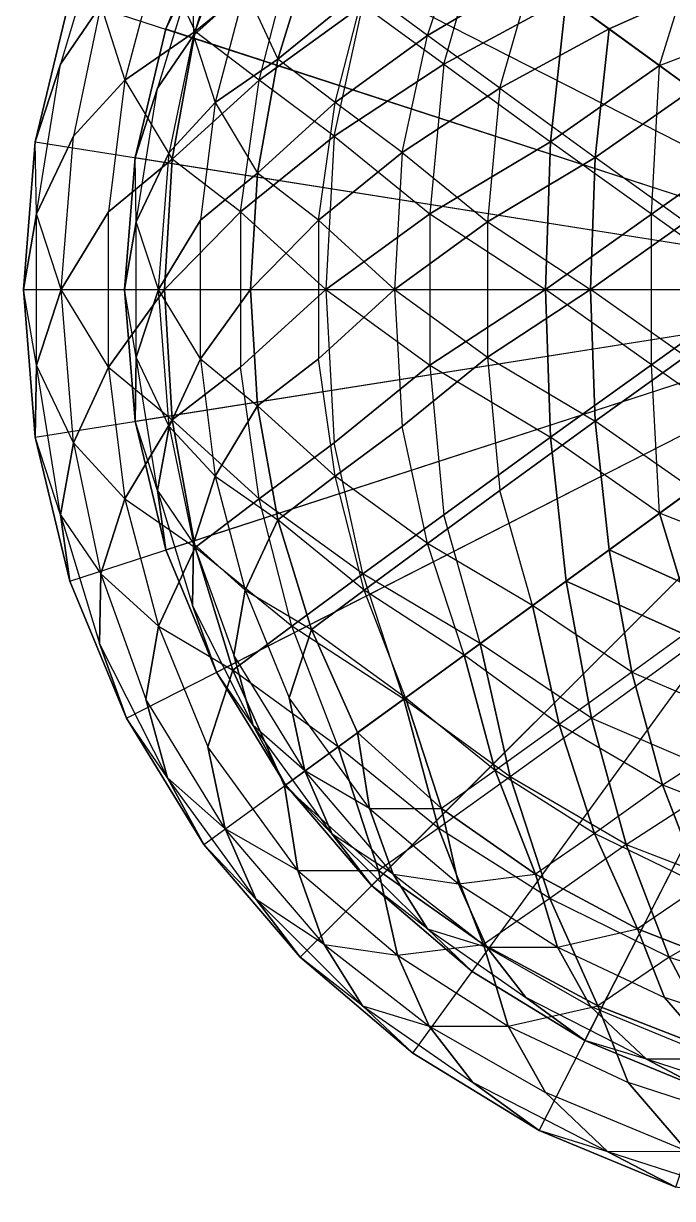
# Model space of a CAD drawing. Extents: x -140 to 778, y -205 to 202.
# Drawn here: x 254.1 to 299.6, y 72 to 154.4 of the extents above; entities that cross this region are included whole.
import ezdxf

# ---------------------------------------------------------------- set-up
doc = ezdxf.new("R2010")
doc.units = 0
doc.layers.add('L1', color=7, linetype='CONTINUOUS')

msp = doc.modelspace()

# ---------------------------------------------------------------- linework, layer by layer
at = {"layer": 'L1'}
for points, invisible_edges in [([(299.80307, 198.67511, -37.291508), (290.210419, 194.701691, -37.291508), (320.250183, 135.745239, -37.291508)], 136), ([(290.210419, 194.701691, -37.291508), (281.357422, 189.276581, -37.291508), (320.250183, 135.745239, -37.291508)], 136), ([(301.993835, 191.932617, -33.227825), (293.428955, 188.384918, -33.227829), (320.250214, 135.745239, -37.330921)], 136), ([(281.357422, 189.276581, -37.291508), (273.462097, 182.533371, -37.291508), (320.250183, 135.745239, -37.291508)], 136), ([(293.428955, 188.384918, -33.227829), (285.524506, 183.541077, -33.227829), (320.250214, 135.745239, -37.330921)], 136), ([(285.524506, 183.541077, -33.227829), (278.475128, 177.520325, -33.227829), (320.250214, 135.745239, -37.330921)], 136), ([(273.462097, 182.533371, -37.291508), (266.718872, 174.638046, -37.291508), (320.250183, 135.745239, -37.291508)], 136), ([(278.475128, 177.520325, -33.227829), (272.454376, 170.470963, -33.227829), (320.250214, 135.745239, -37.330921)], 136), ([(266.718872, 174.638046, -37.291508), (261.293762, 165.78508, -37.291508), (320.250183, 135.745239, -37.291508)], 136), ([(272.454376, 170.470963, -33.227829), (267.610535, 162.566513, -33.227829), (320.250214, 135.745239, -37.330921)], 136), ([(261.293762, 165.78508, -37.291508), (257.320343, 156.192398, -37.291512), (320.250183, 135.745239, -37.291508)], 136), ([(263.532806, 159.339554, -45.901672), (268.745911, 162.434616, -48.436958), (266.106384, 153.826859, -49.008152)], 8), ([(265.924103, 157.902115, -35.946598), (264.062836, 154.001633, -33.227829), (267.610535, 162.566513, -33.227829)], 8), ([(267.610535, 162.566513, -33.227829), (264.062836, 154.001633, -33.227829), (320.250214, 135.745239, -37.330921)], 136), ([(272.8909, 159.339539, -51.203392), (266.106384, 153.826859, -49.008152), (268.745911, 162.434616, -48.436958)], 8), ([(295.122467, 154.001617, -52.935871), (289.753906, 157.9021, -51.067154), (296.709015, 162.566498, -51.691498)], 8), ([(296.709015, 162.566498, -51.691498), (303.396576, 157.707703, -53.694965), (295.122467, 154.001617, -52.935871)], 8), ([(265.924103, 157.902115, -35.946598), (268.824219, 161.378922, -38.613377), (266.001587, 153.543289, -39.18335)], 8), ([(268.824219, 161.378922, -38.613377), (269.60968, 156.8116, -41.83799), (266.001587, 153.543289, -39.18335)], 8), ([(282.406189, 153.543274, -49.592461), (277.965118, 156.811584, -47.139709), (284.968506, 161.378906, -48.8573)], 8), ([(289.753906, 157.9021, -51.067154), (282.406189, 153.543274, -49.592461), (284.968506, 161.378906, -48.8573)], 8), ([(257.320343, 156.192398, -37.291512), (259.404968, 160.560928, -40.010277), (256.664642, 151.538101, -40.533188)], 8), ([(259.404968, 160.560928, -40.010277), (259.49173, 155.679062, -43.247028), (256.664642, 151.538101, -40.533188)], 8), ([(283.533051, 151.538116, -55.755184), (277.864899, 155.679047, -53.656139), (286.09433, 160.560944, -55.130833)], 8), ([(292.107117, 156.192383, -56.999554), (283.533051, 151.538116, -55.755184), (286.09433, 160.560944, -55.130833)], 8), ([(298.658051, 151.432861, -58.491413), (292.107117, 156.192383, -56.999554), (301.374146, 160.343201, -57.758648)], 8), ([(298.658051, 151.432861, -58.491413), (301.374146, 160.343201, -57.758648), (308.388123, 155.18631, -59.044163)], 8), ([(259.49173, 155.679062, -43.247028), (263.532806, 159.339554, -45.901672), (261.192352, 150.409317, -46.391041)], 8), ([(263.532806, 159.339554, -45.901672), (266.106384, 153.826859, -49.008152), (261.192352, 150.409317, -46.391041)], 8), ([(270.594116, 150.409332, -51.717506), (266.106384, 153.826859, -49.008152), (272.8909, 159.339539, -51.203392)], 8), ([(269.60968, 156.8116, -41.83799), (274.264252, 159.575043, -44.37328), (271.907501, 151.889526, -44.944473)], 8), ([(277.864899, 155.679047, -53.656139), (270.594116, 150.409332, -51.717506), (272.8909, 159.339539, -51.203392)], 8), ([(277.965118, 156.811584, -47.139709), (271.907501, 151.889526, -44.944473), (274.264252, 159.575043, -44.37328)], 8), ([(264.062836, 154.001633, -33.227829), (265.924103, 157.902115, -35.946598), (263.477386, 149.846024, -36.469505)], 8), ([(265.924103, 157.902115, -35.946598), (266.001587, 153.543289, -39.18335), (263.477386, 149.846024, -36.469505)], 8), ([(287.467041, 149.846008, -51.691505), (282.406189, 153.543274, -49.592461), (289.753906, 157.9021, -51.067154)], 8), ([(295.122467, 154.001617, -52.935871), (287.467041, 149.846008, -51.691505), (289.753906, 157.9021, -51.067154)], 8), ([(300.971497, 149.752045, -54.427734), (295.122467, 154.001617, -52.935871), (303.396576, 157.707703, -53.694965)], 8), ([(266.001587, 153.543289, -39.18335), (269.60968, 156.8116, -41.83799), (267.519989, 148.838181, -42.327362)], 8), ([(269.60968, 156.8116, -41.83799), (271.907501, 151.889526, -44.944473), (267.519989, 148.838181, -42.327362)], 8), ([(275.914429, 148.838165, -47.653824), (271.907501, 151.889526, -44.944473), (277.965118, 156.811584, -47.139709)], 8), ([(282.406189, 153.543274, -49.592461), (275.914429, 148.838165, -47.653824), (277.965118, 156.811584, -47.139709)], 8), ([(256.664642, 151.538101, -40.533188), (254.896469, 146.096268, -37.291512), (257.320343, 156.192398, -37.291512)], 8), ([(257.320343, 156.192398, -37.291512), (254.896469, 146.096268, -37.291512), (320.250183, 135.745239, -37.291508)], 136), ([(256.664642, 151.538101, -40.533188), (259.49173, 155.679062, -43.247028), (257.574615, 146.494949, -43.695042)], 8), ([(259.49173, 155.679062, -43.247028), (261.192352, 150.409317, -46.391041), (257.574615, 146.494949, -43.695042)], 8), ([(275.863098, 146.494965, -54.056175), (270.594116, 150.409332, -51.717506), (277.864899, 155.679047, -53.656139)], 8), ([(283.533051, 151.538116, -55.755184), (275.863098, 146.494965, -54.056175), (277.864899, 155.679047, -53.656139)], 8), ([(283.533051, 151.538116, -55.755184), (292.107117, 156.192383, -56.999554), (291.023132, 146.096252, -57.758648)], 8), ([(298.658051, 151.432861, -58.491413), (291.023132, 146.096252, -57.758648), (292.107117, 156.192383, -56.999554)], 8), ([(305.621887, 146.373352, -59.577888), (298.658051, 151.432861, -58.491413), (308.388123, 155.18631, -59.044163)], 8), ([(263.477386, 149.846024, -36.469505), (261.898682, 144.987228, -33.227833), (264.062836, 154.001633, -33.227829)], 8), ([(264.062836, 154.001633, -33.227829), (261.898682, 144.987228, -33.227833), (320.250214, 135.745239, -37.330921)], 136), ([(287.467041, 149.846008, -51.691505), (295.122467, 154.001617, -52.935871), (294.154602, 144.987213, -53.694969)], 8), ([(300.971497, 149.752045, -54.427734), (294.154602, 144.987213, -53.694969), (295.122467, 154.001617, -52.935871)], 8), ([(261.192352, 150.409317, -46.391041), (266.106384, 153.826859, -49.008152), (264.502197, 144.873337, -49.355297)], 8), ([(263.477386, 149.846024, -36.469505), (266.001587, 153.543289, -39.18335), (264.289886, 145.343216, -39.631363)], 8), ([(266.001587, 153.543289, -39.18335), (267.519989, 148.838181, -42.327362), (264.289886, 145.343216, -39.631363)], 8), ([(270.594116, 150.409332, -51.717506), (264.502197, 144.873337, -49.355297), (266.106384, 153.826859, -49.008152)], 8), ([(280.618896, 145.343201, -49.992496), (275.914429, 148.838165, -47.653824), (282.406189, 153.543274, -49.592461)], 8), ([(287.467041, 149.846008, -51.691505), (280.618896, 145.343201, -49.992496), (282.406189, 153.543274, -49.592461)], 8), ([(254.983444, 141.05513, -40.618896), (254.896469, 146.096268, -37.291512), (256.664642, 151.538101, -40.533188)], 8), ([(257.574615, 146.494949, -43.695042), (254.983444, 141.05513, -40.618896), (256.664642, 151.538101, -40.533188)], 8), ([(267.519989, 148.838181, -42.327362), (271.907501, 151.889526, -44.944473), (270.475189, 143.89534, -45.291615)], 8), ([(275.914429, 148.838165, -47.653824), (270.475189, 143.89534, -45.291615), (271.907501, 151.889526, -44.944473)], 8), ([(275.863098, 146.494965, -54.056175), (283.533051, 151.538116, -55.755184), (282.562256, 141.055115, -56.243366)], 8), ([(283.533051, 151.538116, -55.755184), (291.023132, 146.096252, -57.758648), (282.562256, 141.055115, -56.243366)], 8), ([(298.095062, 141.019135, -59.044167), (291.023132, 146.096252, -57.758648), (298.658051, 151.432861, -58.491413)], 8), ([(305.621887, 146.373352, -59.577888), (298.095062, 141.019135, -59.044167), (298.658051, 151.432861, -58.491413)], 8), ([(257.574615, 146.494949, -43.695042), (261.192352, 150.409317, -46.391041), (260.027893, 141.187119, -46.699223)], 8), ([(261.192352, 150.409317, -46.391041), (264.502197, 144.873337, -49.355297), (260.027893, 141.187119, -46.699223)], 8), ([(269.286102, 141.187103, -51.944366), (264.502197, 144.873337, -49.355297), (270.594116, 150.409332, -51.717506)], 8), ([(275.863098, 146.494965, -54.056175), (269.286102, 141.187103, -51.944366), (270.594116, 150.409332, -51.717506)], 8), ([(261.976318, 140.486221, -36.555218), (261.898682, 144.987228, -33.227833), (263.477386, 149.846024, -36.469505)], 8), ([(264.289886, 145.343216, -39.631363), (261.976318, 140.486221, -36.555218), (263.477386, 149.846024, -36.469505)], 8), ([(280.618896, 145.343201, -49.992496), (287.467041, 149.846008, -51.691505), (286.60025, 140.486206, -52.179688)], 8), ([(287.467041, 149.846008, -51.691505), (294.154602, 144.987213, -53.694969), (286.60025, 140.486206, -52.179688)], 8), ([(300.468842, 140.454071, -54.980488), (294.154602, 144.987213, -53.694969), (300.971497, 149.752045, -54.427734)], 8), ([(264.289886, 145.343216, -39.631363), (267.519989, 148.838181, -42.327362), (266.480286, 140.60405, -42.63554)], 8), ([(267.519989, 148.838181, -42.327362), (270.475189, 143.89534, -45.291615), (266.480286, 140.60405, -42.63554)], 8), ([(274.746552, 140.604034, -47.880684), (270.475189, 143.89534, -45.291615), (275.914429, 148.838165, -47.653824)], 8), ([(280.618896, 145.343201, -49.992496), (274.746552, 140.604034, -47.880684), (275.914429, 148.838165, -47.653824)], 8), ([(254.983444, 141.05513, -40.618896), (254.081833, 135.745255, -37.291515), (254.896469, 146.096268, -37.291512)], 8), ([(254.896469, 146.096268, -37.291512), (254.081833, 135.745255, -37.291515), (320.250183, 135.745239, -37.291508)], 136), ([(256.730774, 135.745255, -43.781258), (254.983444, 141.05513, -40.618896), (257.574615, 146.494949, -43.695042)], 8), ([(260.027893, 141.187119, -46.699223), (256.730774, 135.745255, -43.781258), (257.574615, 146.494949, -43.695042)], 8), ([(269.286102, 141.187103, -51.944366), (275.863098, 146.494965, -54.056175), (275.265503, 135.745239, -54.281891)], 8), ([(275.863098, 146.494965, -54.056175), (282.562256, 141.055115, -56.243366), (275.265503, 135.745239, -54.281891)], 8), ([(282.562256, 141.055115, -56.243366), (291.023132, 146.096252, -57.758648), (290.658813, 135.745239, -58.013775)], 8), ([(298.095062, 141.019135, -59.044167), (290.658813, 135.745239, -58.013775), (291.023132, 146.096252, -57.758648)], 8), ([(305.429443, 135.745239, -59.871056), (298.095062, 141.019135, -59.044167), (305.621887, 146.373352, -59.577888)], 8), ([(261.976318, 140.486221, -36.555218), (261.171295, 135.745255, -33.227833), (261.898682, 144.987228, -33.227833)], 8), ([(261.898682, 144.987228, -33.227833), (261.171295, 135.745255, -33.227833), (320.250214, 135.745239, -37.330921)], 136), ([(263.536438, 135.745255, -39.717579), (261.976318, 140.486221, -36.555218), (264.289886, 145.343216, -39.631363)], 8), ([(266.480286, 140.60405, -42.63554), (263.536438, 135.745255, -39.717579), (264.289886, 145.343216, -39.631363)], 8), ([(274.746552, 140.604034, -47.880684), (280.618896, 145.343201, -49.992496), (280.085297, 135.745239, -50.218212)], 8), ([(280.618896, 145.343201, -49.992496), (286.60025, 140.486206, -52.179688), (280.085297, 135.745239, -50.218212)], 8), ([(286.60025, 140.486206, -52.179688), (294.154602, 144.987213, -53.694969), (293.829315, 135.745239, -53.950096)], 8), ([(300.468842, 140.454071, -54.980488), (293.829315, 135.745239, -53.950096), (294.154602, 144.987213, -53.694969)], 8), ([(260.027893, 141.187119, -46.699223), (264.502197, 144.873337, -49.355297), (263.96402, 135.745255, -49.471752)], 8), ([(269.286102, 141.187103, -51.944366), (263.96402, 135.745255, -49.471752), (264.502197, 144.873337, -49.355297)], 8), ([(266.480286, 140.60405, -42.63554), (270.475189, 143.89534, -45.291615), (269.99469, 135.745255, -45.408073)], 8), ([(274.746552, 140.604034, -47.880684), (269.99469, 135.745255, -45.408073), (270.475189, 143.89534, -45.291615)], 8), ([(254.983444, 130.435379, -40.6189), (254.081833, 135.745255, -37.291515), (254.983444, 141.05513, -40.618896)], 8), ([(256.730774, 135.745255, -43.781258), (254.983444, 130.435379, -40.6189), (254.983444, 141.05513, -40.618896)], 8), ([(260.027893, 130.303421, -46.699223), (256.730774, 135.745255, -43.781258), (260.027893, 141.187119, -46.699223)], 8), ([(263.96402, 135.745255, -49.471752), (260.027893, 130.303421, -46.699223), (260.027893, 141.187119, -46.699223)], 8), ([(263.96402, 135.745255, -49.471752), (269.286102, 141.187103, -51.944366), (269.286102, 130.303406, -51.944366)], 8), ([(269.286102, 141.187103, -51.944366), (275.265503, 135.745239, -54.281891), (269.286102, 130.303406, -51.944366)], 8), ([(275.265503, 135.745239, -54.281891), (282.562256, 141.055115, -56.243366), (282.562256, 130.435364, -56.243366)], 8), ([(282.562256, 141.055115, -56.243366), (290.658813, 135.745239, -58.013775), (282.562256, 130.435364, -56.243366)], 8), ([(298.095062, 130.471375, -59.044167), (290.658813, 135.745239, -58.013775), (298.095062, 141.019135, -59.044167)], 8), ([(305.429443, 135.745239, -59.871056), (298.095062, 130.471375, -59.044167), (298.095062, 141.019135, -59.044167)], 8), ([(261.976318, 131.004288, -36.555218), (261.171295, 135.745255, -33.227833), (261.976318, 140.486221, -36.555218)], 8), ([(263.536438, 135.745255, -39.717579), (261.976318, 131.004288, -36.555218), (261.976318, 140.486221, -36.555218)], 8), ([(266.480286, 130.886459, -42.635544), (263.536438, 135.745255, -39.717579), (266.480286, 140.60405, -42.63554)], 8), ([(269.99469, 135.745255, -45.408073), (266.480286, 130.886459, -42.635544), (266.480286, 140.60405, -42.63554)], 8), ([(269.99469, 135.745255, -45.408073), (274.746552, 140.604034, -47.880684), (274.746552, 130.886444, -47.880688)], 8), ([(274.746552, 140.604034, -47.880684), (280.085297, 135.745239, -50.218212), (274.746552, 130.886444, -47.880688)], 8), ([(280.085297, 135.745239, -50.218212), (286.60025, 140.486206, -52.179688), (286.60025, 131.004272, -52.179688)], 8), ([(286.60025, 140.486206, -52.179688), (293.829315, 135.745239, -53.950096), (286.60025, 131.004272, -52.179688)], 8), ([(300.468842, 131.036438, -54.980488), (293.829315, 135.745239, -53.950096), (300.468842, 140.454071, -54.980488)], 8), ([(254.983444, 130.435379, -40.6189), (254.896469, 125.394234, -37.291515), (254.081833, 135.745255, -37.291515)], 8), ([(254.081833, 135.745255, -37.291515), (254.896469, 125.394234, -37.291515), (320.250183, 135.745239, -37.291508)], 136), ([(254.896469, 125.394234, -37.291515), (257.320343, 115.298103, -37.291515), (320.250183, 135.745239, -37.291508)], 136), ([(257.574615, 124.995552, -43.695045), (254.983444, 130.435379, -40.6189), (256.730774, 135.745255, -43.781258)], 8), ([(260.027893, 130.303421, -46.699223), (257.574615, 124.995552, -43.695045), (256.730774, 135.745255, -43.781258)], 8), ([(257.320343, 115.298103, -37.291515), (261.293762, 105.705452, -37.291515), (320.250183, 135.745239, -37.291508)], 136), ([(260.027893, 130.303421, -46.699223), (263.96402, 135.745255, -49.471752), (264.502197, 126.617195, -49.355297)], 8), ([(261.976318, 131.004288, -36.555218), (261.898682, 126.503273, -33.227833), (261.171295, 135.745255, -33.227833)], 8), ([(261.171295, 135.745255, -33.227833), (261.898682, 126.503273, -33.227833), (320.250214, 135.745239, -37.330921)], 136), ([(261.293762, 105.705452, -37.291515), (266.718872, 96.85247, -37.291515), (320.250183, 135.745239, -37.291508)], 136), ([(261.898682, 126.503273, -33.227833), (264.062836, 117.488869, -33.227833), (320.250214, 135.745239, -37.330921)], 136), ([(264.289886, 126.147316, -39.631363), (261.976318, 131.004288, -36.555218), (263.536438, 135.745255, -39.717579)], 8), ([(266.480286, 130.886459, -42.635544), (264.289886, 126.147316, -39.631363), (263.536438, 135.745255, -39.717579)], 8), ([(269.286102, 130.303406, -51.944366), (264.502197, 126.617195, -49.355297), (263.96402, 135.745255, -49.471752)], 8), ([(264.062836, 117.488869, -33.227833), (267.610535, 108.924004, -33.227833), (320.250214, 135.745239, -37.330921)], 136), ([(266.480286, 130.886459, -42.635544), (269.99469, 135.745255, -45.408073), (270.475189, 127.595192, -45.291618)], 8), ([(266.718872, 96.85247, -37.291515), (273.462097, 88.957161, -37.291515), (320.250183, 135.745239, -37.291508)], 136), ([(267.610535, 108.924004, -33.227833), (272.454376, 101.019539, -33.227837), (320.250214, 135.745239, -37.330921)], 136), ([(269.286102, 130.303406, -51.944366), (275.265503, 135.745239, -54.281891), (275.863098, 124.995552, -54.056179)], 8), ([(274.746552, 130.886444, -47.880688), (270.475189, 127.595192, -45.291618), (269.99469, 135.745255, -45.408073)], 8), ([(272.454376, 101.019539, -33.227837), (278.475128, 93.970161, -33.227837), (320.250214, 135.745239, -37.330921)], 136), ([(273.462097, 88.957161, -37.291515), (281.357422, 82.213921, -37.291515), (320.250183, 135.745239, -37.291508)], 136), ([(274.746552, 130.886444, -47.880688), (280.085297, 135.745239, -50.218212), (280.618866, 126.147316, -49.992496)], 8), ([(275.265503, 135.745239, -54.281891), (282.562256, 130.435364, -56.243366), (275.863098, 124.995552, -54.056179)], 8), ([(278.475128, 93.970161, -33.227837), (285.524506, 87.949409, -33.227837), (320.250214, 135.745239, -37.330921)], 136), ([(280.085297, 135.745239, -50.218212), (286.60025, 131.004272, -52.179688), (280.618866, 126.147316, -49.992496)], 8), ([(281.357422, 82.213921, -37.291515), (290.210388, 76.788811, -37.291515), (320.250183, 135.745239, -37.291508)], 136), ([(282.562256, 130.435364, -56.243366), (290.658813, 135.745239, -58.013775), (291.023132, 125.394226, -57.758652)], 8), ([(285.524506, 87.949409, -33.227837), (293.428955, 83.105568, -33.227837), (320.250214, 135.745239, -37.330921)], 136), ([(286.60025, 131.004272, -52.179688), (293.829315, 135.745239, -53.950096), (294.154602, 126.503265, -53.694973)], 8), ([(290.210388, 76.788811, -37.291515), (299.80304, 72.815384, -37.291512), (320.250183, 135.745239, -37.291508)], 136), ([(298.095062, 130.471375, -59.044167), (291.023132, 125.394226, -57.758652), (290.658813, 135.745239, -58.013775)], 8), ([(293.428955, 83.105568, -33.227837), (301.993805, 79.557877, -33.227833), (320.250214, 135.745239, -37.330921)], 136), ([(300.468842, 131.036438, -54.980488), (294.154602, 126.503265, -53.694973), (293.829315, 135.745239, -53.950096)], 8), ([(305.621887, 125.117157, -59.577885), (298.095062, 130.471375, -59.044167), (305.429443, 135.745239, -59.871056)], 8), ([(263.477386, 121.644478, -36.469509), (261.898682, 126.503273, -33.227833), (261.976318, 131.004288, -36.555218)], 8), ([(264.289886, 126.147316, -39.631363), (263.477386, 121.644478, -36.469509), (261.976318, 131.004288, -36.555218)], 8), ([(280.618866, 126.147316, -49.992496), (286.60025, 131.004272, -52.179688), (287.467041, 121.644478, -51.691505)], 8), ([(286.60025, 131.004272, -52.179688), (294.154602, 126.503265, -53.694973), (287.467041, 121.644478, -51.691505)], 8), ([(300.971497, 121.738434, -54.427734), (294.154602, 126.503265, -53.694973), (300.468842, 131.036438, -54.980488)], 8), ([(256.664642, 119.9524, -40.533192), (254.896469, 125.394234, -37.291515), (254.983444, 130.435379, -40.6189)], 8), ([(257.574615, 124.995552, -43.695045), (256.664642, 119.9524, -40.533192), (254.983444, 130.435379, -40.6189)], 8), ([(257.574615, 124.995552, -43.695045), (260.027893, 130.303421, -46.699223), (261.192352, 121.081184, -46.391045)], 8), ([(260.027893, 130.303421, -46.699223), (264.502197, 126.617195, -49.355297), (261.192352, 121.081184, -46.391045)], 8), ([(264.289886, 126.147316, -39.631363), (266.480286, 130.886459, -42.635544), (267.519989, 122.652321, -42.327362)], 8), ([(270.594116, 121.081184, -51.717503), (264.502197, 126.617195, -49.355297), (269.286102, 130.303406, -51.944366)], 8), ([(266.480286, 130.886459, -42.635544), (270.475189, 127.595192, -45.291618), (267.519989, 122.652321, -42.327362)], 8), ([(275.863098, 124.995552, -54.056179), (270.594116, 121.081184, -51.717503), (269.286102, 130.303406, -51.944366)], 8), ([(275.914429, 122.652321, -47.653824), (270.475189, 127.595192, -45.291618), (274.746552, 130.886444, -47.880688)], 8), ([(280.618866, 126.147316, -49.992496), (275.914429, 122.652321, -47.653824), (274.746552, 130.886444, -47.880688)], 8), ([(275.863098, 124.995552, -54.056179), (282.562256, 130.435364, -56.243366), (283.533051, 119.9524, -55.755188)], 8), ([(282.562256, 130.435364, -56.243366), (291.023132, 125.394226, -57.758652), (283.533051, 119.9524, -55.755188)], 8), ([(298.658051, 120.057648, -58.491417), (291.023132, 125.394226, -57.758652), (298.095062, 130.471375, -59.044167)], 8), ([(305.621887, 125.117157, -59.577885), (298.658051, 120.057648, -58.491417), (298.095062, 130.471375, -59.044167)], 8), ([(267.519989, 122.652321, -42.327362), (270.475189, 127.595192, -45.291618), (271.907501, 119.60096, -44.944473)], 8), ([(275.914429, 122.652321, -47.653824), (271.907501, 119.60096, -44.944473), (270.475189, 127.595192, -45.291618)], 8), ([(261.192352, 121.081184, -46.391045), (264.502197, 126.617195, -49.355297), (266.106354, 117.663643, -49.008156)], 8), ([(263.477386, 121.644478, -36.469509), (264.062836, 117.488869, -33.227833), (261.898682, 126.503273, -33.227833)], 8), ([(263.477386, 121.644478, -36.469509), (264.289886, 126.147316, -39.631363), (266.001587, 117.947212, -39.183353)], 8), ([(264.289886, 126.147316, -39.631363), (267.519989, 122.652321, -42.327362), (266.001587, 117.947212, -39.183353)], 8), ([(270.594116, 121.081184, -51.717503), (266.106354, 117.663643, -49.008156), (264.502197, 126.617195, -49.355297)], 8), ([(282.406189, 117.947212, -49.592464), (275.914429, 122.652321, -47.653824), (280.618866, 126.147316, -49.992496)], 8), ([(287.467041, 121.644478, -51.691505), (282.406189, 117.947212, -49.592464), (280.618866, 126.147316, -49.992496)], 8), ([(287.467041, 121.644478, -51.691505), (294.154602, 126.503265, -53.694973), (295.122437, 117.488861, -52.935879)], 8), ([(300.971497, 121.738434, -54.427734), (295.122437, 117.488861, -52.935879), (294.154602, 126.503265, -53.694973)], 8), ([(256.664642, 119.9524, -40.533192), (257.320343, 115.298103, -37.291515), (254.896469, 125.394234, -37.291515)], 8), ([(283.533051, 119.9524, -55.755188), (291.023132, 125.394226, -57.758652), (292.107117, 115.298096, -56.999557)], 8), ([(298.658051, 120.057648, -58.491417), (292.107117, 115.298096, -56.999557), (291.023132, 125.394226, -57.758652)], 8), ([(256.664642, 119.9524, -40.533192), (257.574615, 124.995552, -43.695045), (259.49173, 115.811455, -43.247036)], 8), ([(257.574615, 124.995552, -43.695045), (261.192352, 121.081184, -46.391045), (259.49173, 115.811455, -43.247036)], 8), ([(277.864899, 115.81144, -53.656143), (270.594116, 121.081184, -51.717503), (275.863098, 124.995552, -54.056179)], 8), ([(283.533051, 119.9524, -55.755188), (277.864899, 115.81144, -53.656143), (275.863098, 124.995552, -54.056179)], 8), ([(305.621887, 125.117157, -59.577885), (308.388123, 116.304184, -59.044167), (298.658051, 120.057648, -58.491417)], 8), ([(266.001587, 117.947212, -39.183353), (267.519989, 122.652321, -42.327362), (269.60968, 114.678917, -41.837994)], 8), ([(267.519989, 122.652321, -42.327362), (271.907501, 119.60096, -44.944473), (269.60968, 114.678917, -41.837994)], 8), ([(277.965118, 114.678917, -47.139713), (271.907501, 119.60096, -44.944473), (275.914429, 122.652321, -47.653824)], 8), ([(282.406189, 117.947212, -49.592464), (277.965118, 114.678917, -47.139713), (275.914429, 122.652321, -47.653824)], 8), ([(259.49173, 115.811455, -43.247036), (261.192352, 121.081184, -46.391045), (263.532806, 112.150963, -45.901676)], 8), ([(261.192352, 121.081184, -46.391045), (266.106354, 117.663643, -49.008156), (263.532806, 112.150963, -45.901676)], 8), ([(264.062836, 117.488869, -33.227833), (263.477386, 121.644478, -36.469509), (265.924103, 113.588387, -35.946602)], 8), ([(263.477386, 121.644478, -36.469509), (266.001587, 117.947212, -39.183353), (265.924103, 113.588387, -35.946602)], 8), ([(272.890869, 112.150963, -51.203392), (266.106354, 117.663643, -49.008156), (270.594116, 121.081184, -51.717503)], 8), ([(277.864899, 115.81144, -53.656143), (272.890869, 112.150963, -51.203392), (270.594116, 121.081184, -51.717503)], 8), ([(289.753906, 113.588379, -51.067158), (282.406189, 117.947212, -49.592464), (287.467041, 121.644478, -51.691505)], 8), ([(295.122437, 117.488861, -52.935879), (289.753906, 113.588379, -51.067158), (287.467041, 121.644478, -51.691505)], 8), ([(300.971497, 121.738434, -54.427734), (303.396576, 113.782776, -53.694969), (295.122437, 117.488861, -52.935879)], 8), ([(257.320343, 115.298103, -37.291515), (256.664642, 119.9524, -40.533192), (259.404968, 110.929573, -40.010284)], 8), ([(256.664642, 119.9524, -40.533192), (259.49173, 115.811455, -43.247036), (259.404968, 110.929573, -40.010284)], 8), ([(269.60968, 114.678917, -41.837994), (271.907501, 119.60096, -44.944473), (274.264221, 111.915459, -44.373283)], 8), ([(277.965118, 114.678917, -47.139713), (274.264221, 111.915459, -44.373283), (271.907501, 119.60096, -44.944473)], 8), ([(286.09433, 110.929573, -55.130836), (277.864899, 115.81144, -53.656143), (283.533051, 119.9524, -55.755188)], 8), ([(292.107117, 115.298096, -56.999557), (286.09433, 110.929573, -55.130836), (283.533051, 119.9524, -55.755188)], 8), ([(298.658051, 120.057648, -58.491417), (301.374146, 111.147293, -57.758648), (292.107117, 115.298096, -56.999557)], 8), ([(308.388123, 116.304184, -59.044167), (301.374146, 111.147293, -57.758648), (298.658051, 120.057648, -58.491417)], 8), ([(265.924103, 113.588387, -35.946602), (266.001587, 117.947212, -39.183353), (268.824219, 110.111595, -38.613384)], 8), ([(266.001587, 117.947212, -39.183353), (269.60968, 114.678917, -41.837994), (268.824219, 110.111595, -38.613384)], 8), ([(284.968506, 110.111595, -48.857304), (277.965118, 114.678917, -47.139713), (282.406189, 117.947212, -49.592464)], 8), ([(289.753906, 113.588379, -51.067158), (284.968506, 110.111595, -48.857304), (282.406189, 117.947212, -49.592464)], 8), ([(263.532806, 112.150963, -45.901676), (266.106354, 117.663643, -49.008156), (268.745911, 109.055885, -48.436966)], 8), ([(265.924103, 113.588387, -35.946602), (267.610535, 108.924004, -33.227833), (264.062836, 117.488869, -33.227833)], 8), ([(272.890869, 112.150963, -51.203392), (268.745911, 109.055885, -48.436966), (266.106354, 117.663643, -49.008156)], 8), ([(295.122437, 117.488861, -52.935879), (296.709015, 108.923981, -51.691505), (289.753906, 113.588379, -51.067158)], 8), ([(296.709015, 108.923981, -51.691505), (295.122437, 117.488861, -52.935879), (303.396576, 113.782776, -53.694969)], 8), ([(259.404968, 110.929573, -40.010284), (261.293762, 105.705452, -37.291515), (257.320343, 115.298103, -37.291515)], 8), ([(259.404968, 110.929573, -40.010284), (259.49173, 115.811455, -43.247036), (262.653076, 107.035561, -42.677063)], 8), ([(259.49173, 115.811455, -43.247036), (263.532806, 112.150963, -45.901676), (262.653076, 107.035561, -42.677063)], 8), ([(280.73468, 107.035561, -52.920986), (272.890869, 112.150963, -51.203392), (277.864899, 115.81144, -53.656143)], 8), ([(286.09433, 110.929573, -55.130836), (280.73468, 107.035561, -52.920986), (277.864899, 115.81144, -53.656143)], 8), ([(292.107117, 115.298096, -56.999557), (293.884064, 105.705429, -55.755188), (286.09433, 110.929573, -55.130836)], 8), ([(293.884064, 105.705429, -55.755188), (292.107117, 115.298096, -56.999557), (301.374146, 111.147293, -57.758648)], 8), ([(268.824219, 110.111595, -38.613384), (269.60968, 114.678917, -41.837994), (272.707703, 107.124977, -41.177181)], 8), ([(269.60968, 114.678917, -41.837994), (274.264221, 111.915459, -44.373283), (272.707703, 107.124977, -41.177181)], 8), ([(280.857758, 107.124977, -46.348583), (274.264221, 111.915459, -44.373283), (277.965118, 114.678917, -47.139713)], 8), ([(284.968506, 110.111595, -48.857304), (280.857758, 107.124977, -46.348583), (277.965118, 114.678917, -47.139713)], 8), ([(296.709015, 108.923981, -51.691505), (303.396576, 113.782776, -53.694969), (305.342865, 105.207275, -52.179684)], 8), ([(268.824219, 110.111595, -38.613384), (270.1875, 105.193001, -36.01749), (265.924103, 113.588387, -35.946602)], 8), ([(270.1875, 105.193001, -36.01749), (267.610535, 108.924004, -33.227833), (265.924103, 113.588387, -35.946602)], 8), ([(289.753906, 113.588379, -51.067158), (291.628815, 105.253342, -49.592464), (284.968506, 110.111595, -48.857304)], 8), ([(296.709015, 108.923981, -51.691505), (291.628815, 105.253342, -49.592464), (289.753906, 113.588379, -51.067158)], 8), ([(262.653076, 107.035561, -42.677063), (263.532806, 112.150963, -45.901676), (267.002594, 103.690544, -45.24086)], 8), ([(263.532806, 112.150963, -45.901676), (268.745911, 109.055885, -48.436966), (267.002594, 103.690544, -45.24086)], 8), ([(276.130676, 103.690544, -50.412266), (268.745911, 109.055885, -48.436966), (272.890869, 112.150963, -51.203392)], 8), ([(280.73468, 107.035561, -52.920986), (276.130676, 103.690544, -50.412266), (272.890869, 112.150963, -51.203392)], 8), ([(272.707703, 107.124977, -41.177181), (274.264221, 111.915459, -44.373283), (277.500305, 104.685631, -43.588966)], 8), ([(280.857758, 107.124977, -46.348583), (277.500305, 104.685631, -43.588966), (274.264221, 111.915459, -44.373283)], 8), ([(262.653076, 107.035561, -42.677063), (264.179993, 101.526741, -40.081173), (259.404968, 110.929573, -40.010284)], 8), ([(264.179993, 101.526741, -40.081173), (261.293762, 105.705452, -37.291515), (259.404968, 110.929573, -40.010284)], 8), ([(286.09433, 110.929573, -55.130836), (288.194244, 101.594322, -53.656143), (280.73468, 107.035561, -52.920986)], 8), ([(293.884064, 105.705429, -55.755188), (288.194244, 101.594322, -53.656143), (286.09433, 110.929573, -55.130836)], 8), ([(293.884064, 105.705429, -55.755188), (301.374146, 111.147293, -57.758648), (303.553986, 101.542725, -56.243362)], 8), ([(272.707703, 107.124977, -41.177181), (273.798798, 101.99633, -38.684231), (268.824219, 110.111595, -38.613384)], 8), ([(273.798798, 101.99633, -38.684231), (270.1875, 105.193001, -36.01749), (268.824219, 110.111595, -38.613384)], 8), ([(284.968506, 110.111595, -48.857304), (287.148102, 102.039589, -47.139713), (280.857758, 107.124977, -46.348583)], 8), ([(291.628815, 105.253342, -49.592464), (287.148102, 102.039589, -47.139713), (284.968506, 110.111595, -48.857304)], 8), ([(267.002594, 103.690544, -45.24086), (268.745911, 109.055885, -48.436966), (272.3703, 100.958488, -47.652645)], 8), ([(270.1875, 105.193001, -36.01749), (272.454376, 101.019539, -33.227837), (267.610535, 108.924004, -33.227833)], 8), ([(276.130676, 103.690544, -50.412266), (272.3703, 100.958488, -47.652645), (268.745911, 109.055885, -48.436966)], 8), ([(296.709015, 108.923981, -51.691505), (298.875244, 101.019531, -49.992496), (291.628815, 105.253342, -49.592464)], 8), ([(298.875244, 101.019531, -49.992496), (296.709015, 108.923981, -51.691505), (305.342865, 105.207275, -52.179684)], 8), ([(277.500305, 104.685631, -43.588966), (278.339264, 99.373802, -41.177181), (272.707703, 107.124977, -41.177181)], 8), ([(278.339264, 99.373802, -41.177181), (273.798798, 101.99633, -38.684231), (272.707703, 107.124977, -41.177181)], 8), ([(280.857758, 107.124977, -46.348583), (283.376282, 99.373802, -44.373283), (277.500305, 104.685631, -43.588966)], 8), ([(287.148102, 102.039589, -47.139713), (283.376282, 99.373802, -44.373283), (280.857758, 107.124977, -46.348583)], 8), ([(267.002594, 103.690544, -45.24086), (268.224609, 97.946465, -42.74791), (262.653076, 107.035561, -42.677063)], 8), ([(268.224609, 97.946465, -42.74791), (264.179993, 101.526741, -40.081173), (262.653076, 107.035561, -42.677063)], 8), ([(280.73468, 107.035561, -52.920986), (283.175842, 97.994911, -51.203396), (276.130676, 103.690544, -50.412266)], 8), ([(288.194244, 101.594322, -53.656143), (283.175842, 97.994911, -51.203396), (280.73468, 107.035561, -52.920986)], 8), ([(264.179993, 101.526741, -40.081173), (266.718872, 96.85247, -37.291515), (261.293762, 105.705452, -37.291515)], 8), ([(293.884064, 105.705429, -55.755188), (296.310242, 96.852463, -54.056175), (288.194244, 101.594322, -53.656143)], 8), ([(296.310242, 96.852463, -54.056175), (293.884064, 105.705429, -55.755188), (303.553986, 101.542725, -56.243362)], 8), ([(273.798798, 101.99633, -38.684231), (275.723053, 97.573967, -36.01749), (270.1875, 105.193001, -36.01749)], 8), ([(275.723053, 97.573967, -36.01749), (272.454376, 101.019539, -33.227837), (270.1875, 105.193001, -36.01749)], 8), ([(278.339264, 99.373802, -41.177181), (277.500305, 104.685631, -43.588966), (283.376282, 99.373802, -44.373283)], 8), ([(291.628815, 105.253342, -49.592464), (294.097595, 97.625336, -47.653824), (287.148102, 102.039589, -47.139713)], 8), ([(298.875244, 101.019531, -49.992496), (294.097595, 97.625336, -47.653824), (291.628815, 105.253342, -49.592464)], 8), ([(298.875244, 101.019531, -49.992496), (305.342865, 105.207275, -52.179684), (307.838562, 97.546143, -50.218212)], 8), ([(272.3703, 100.958488, -47.652645), (273.309937, 95.009224, -45.24086), (267.002594, 103.690544, -45.24086)], 8), ([(273.309937, 95.009224, -45.24086), (268.224609, 97.946465, -42.74791), (267.002594, 103.690544, -45.24086)], 8), ([(276.130676, 103.690544, -50.412266), (278.951385, 95.009224, -48.436966), (272.3703, 100.958488, -47.652645)], 8), ([(283.175842, 97.994911, -51.203396), (278.951385, 95.009224, -48.436966), (276.130676, 103.690544, -50.412266)], 8), ([(268.224609, 97.946465, -42.74791), (270.379791, 92.993416, -40.081173), (264.179993, 101.526741, -40.081173)], 8), ([(270.379791, 92.993416, -40.081173), (266.718872, 96.85247, -37.291515), (264.179993, 101.526741, -40.081173)], 8), ([(278.339264, 99.373802, -41.177181), (279.979645, 94.757454, -38.613384), (273.798798, 101.99633, -38.684231)], 8), ([(279.979645, 94.757454, -38.613384), (275.723053, 97.573967, -36.01749), (273.798798, 101.99633, -38.684231)], 8), ([(288.194244, 101.594322, -53.656143), (290.959259, 93.050949, -51.71751), (283.175842, 97.994911, -51.203396)], 8), ([(287.148102, 102.039589, -47.139713), (289.957367, 94.757469, -44.944477), (283.376282, 99.373802, -44.373283)], 8), ([(294.097595, 97.625336, -47.653824), (289.957367, 94.757469, -44.944477), (287.148102, 102.039589, -47.139713)], 8), ([(296.310242, 96.852463, -54.056175), (290.959259, 93.050949, -51.71751), (288.194244, 101.594322, -53.656143)], 8), ([(296.310242, 96.852463, -54.056175), (303.553986, 101.542725, -56.243362), (306.349152, 92.96225, -54.281891)], 8), ([(273.309937, 95.009224, -45.24086), (272.3703, 100.958488, -47.652645), (278.951385, 95.009224, -48.436966)], 8), ([(275.723053, 97.573967, -36.01749), (278.475128, 93.970161, -33.227837), (272.454376, 101.019539, -33.227837)], 8), ([(298.875244, 101.019531, -49.992496), (301.56781, 93.970154, -47.880684), (294.097595, 97.625336, -47.653824)], 8), ([(301.56781, 93.970154, -47.880684), (298.875244, 101.019531, -49.992496), (307.838562, 97.546143, -50.218212)], 8), ([(279.979645, 94.757454, -38.613384), (278.339264, 99.373802, -41.177181), (284.566132, 94.093102, -41.837994)], 8), ([(278.339264, 99.373802, -41.177181), (283.376282, 99.373802, -44.373283), (284.566132, 94.093102, -41.837994)], 8), ([(284.566132, 94.093102, -41.837994), (283.376282, 99.373802, -44.373283), (289.957367, 94.757469, -44.944477)], 8), ([(273.309937, 95.009224, -45.24086), (275.147156, 89.838936, -42.677063), (268.224609, 97.946465, -42.74791)], 8), ([(275.147156, 89.838936, -42.677063), (270.379791, 92.993416, -40.081173), (268.224609, 97.946465, -42.74791)], 8), ([(279.979645, 94.757454, -38.613384), (282.390076, 90.924904, -35.946606), (275.723053, 97.573967, -36.01749)], 8), ([(282.390076, 90.924904, -35.946606), (278.475128, 93.970161, -33.227837), (275.723053, 97.573967, -36.01749)], 8), ([(283.175842, 97.994911, -51.203396), (286.322205, 89.838936, -49.008156), (278.951385, 95.009224, -48.436966)], 8), ([(290.959259, 93.050949, -51.71751), (286.322205, 89.838936, -49.008156), (283.175842, 97.994911, -51.203396)], 8), ([(294.097595, 97.625336, -47.653824), (297.117706, 90.924896, -45.291622), (289.957367, 94.757469, -44.944477)], 8), ([(301.56781, 93.970154, -47.880684), (297.117706, 90.924896, -45.291622), (294.097595, 97.625336, -47.653824)], 8), ([(270.379791, 92.993416, -40.081173), (273.462097, 88.957161, -37.291515), (266.718872, 96.85247, -37.291515)], 8), ([(296.310242, 96.852463, -54.056175), (299.325928, 88.957138, -51.94437), (290.959259, 93.050949, -51.71751)], 8), ([(299.325928, 88.957138, -51.94437), (296.310242, 96.852463, -54.056175), (306.349152, 92.96225, -54.281891)], 8), ([(275.147156, 89.838936, -42.677063), (273.309937, 95.009224, -45.24086), (280.284058, 89.094841, -45.901676)], 8), ([(273.309937, 95.009224, -45.24086), (278.951385, 95.009224, -48.436966), (280.284058, 89.094841, -45.901676)], 8), ([(280.284058, 89.094841, -45.901676), (278.951385, 95.009224, -48.436966), (286.322205, 89.838936, -49.008156)], 8), ([(282.390076, 90.924904, -35.946606), (279.979645, 94.757454, -38.613384), (286.559509, 89.651634, -39.183357)], 8), ([(279.979645, 94.757454, -38.613384), (284.566132, 94.093102, -41.837994), (286.559509, 89.651634, -39.183357)], 8), ([(284.566132, 94.093102, -41.837994), (289.957367, 94.757469, -44.944477), (291.503571, 89.641777, -42.327366)], 8), ([(291.503571, 89.641777, -42.327366), (289.957367, 94.757469, -44.944477), (297.117706, 90.924896, -45.291622)], 8), ([(282.390076, 90.924904, -35.946606), (285.524506, 87.949409, -33.227837), (278.475128, 93.970161, -33.227837)], 8), ([(286.559509, 89.651634, -39.183357), (284.566132, 94.093102, -41.837994), (291.503571, 89.641777, -42.327366)], 8), ([(301.56781, 93.970154, -47.880684), (304.720398, 87.949417, -45.408073), (297.117706, 90.924896, -45.291622)], 8), ([(275.147156, 89.838936, -42.677063), (277.846863, 85.546471, -40.010284), (270.379791, 92.993416, -40.081173)], 8), ([(277.846863, 85.546471, -40.010284), (273.462097, 88.957161, -37.291515), (270.379791, 92.993416, -40.081173)], 8), ([(290.959259, 93.050949, -51.71751), (294.341797, 85.546463, -49.355301), (286.322205, 89.838936, -49.008156)], 8), ([(299.325928, 88.957138, -51.94437), (294.341797, 85.546463, -49.355301), (290.959259, 93.050949, -51.71751)], 8), ([(299.325928, 88.957138, -51.94437), (306.349152, 92.96225, -54.281891), (309.676941, 85.593887, -51.944366)], 8), ([(285.524506, 87.949409, -33.227837), (282.390076, 90.924904, -35.946606), (289.295807, 86.108467, -36.469513)], 8), ([(282.390076, 90.924904, -35.946606), (286.559509, 89.651634, -39.183357), (289.295807, 86.108467, -36.469513)], 8), ([(291.503571, 89.641777, -42.327366), (297.117706, 90.924896, -45.291622), (299.013397, 86.108459, -42.635544)], 8), ([(299.013397, 86.108459, -42.635544), (297.117706, 90.924896, -45.291622), (304.720398, 87.949417, -45.408073)], 8), ([(277.846863, 85.546471, -40.010284), (275.147156, 89.838936, -42.677063), (282.516632, 84.120399, -43.247036)], 8), ([(275.147156, 89.838936, -42.677063), (280.284058, 89.094841, -45.901676), (282.516632, 84.120399, -43.247036)], 8), ([(280.284058, 89.094841, -45.901676), (286.322205, 89.838936, -49.008156), (288.053955, 84.109367, -46.391045)], 8), ([(288.053955, 84.109367, -46.391045), (286.322205, 89.838936, -49.008156), (294.341797, 85.546463, -49.355301)], 8), ([(277.846863, 85.546471, -40.010284), (281.357422, 82.213921, -37.291515), (273.462097, 88.957161, -37.291515)], 8), ([(282.516632, 84.120399, -43.247036), (280.284058, 89.094841, -45.901676), (288.053955, 84.109367, -46.391045)], 8), ([(289.295807, 86.108467, -36.469513), (286.559509, 89.651634, -39.183357), (293.829315, 85.489738, -39.631367)], 8), ([(286.559509, 89.651634, -39.183357), (291.503571, 89.641777, -42.327366), (293.829315, 85.489738, -39.631367)], 8), ([(293.829315, 85.489738, -39.631367), (291.503571, 89.641777, -42.327366), (299.013397, 86.108459, -42.635544)], 8), ([(299.325928, 88.957138, -51.94437), (302.856812, 82.213913, -49.471752), (294.341797, 85.546463, -49.355301)], 8), ([(302.856812, 82.213913, -49.471752), (299.325928, 88.957138, -51.94437), (309.676941, 85.593887, -51.944366)], 8), ([(289.295807, 86.108467, -36.469513), (293.428955, 83.105568, -33.227837), (285.524506, 87.949409, -33.227837)], 8), ([(304.720398, 87.949417, -45.408073), (308.255371, 83.10556, -42.635544), (299.013397, 86.108459, -42.635544)], 8), ([(293.829315, 85.489738, -39.631367), (297.733643, 81.788513, -36.555218), (289.295807, 86.108467, -36.469513)], 8), ([(297.733643, 81.788513, -36.555218), (293.428955, 83.105568, -33.227837), (289.295807, 86.108467, -36.469513)], 8), ([(299.013397, 86.108459, -42.635544), (302.72467, 81.807251, -39.717579), (293.829315, 85.489738, -39.631367)], 8), ([(308.255371, 83.10556, -42.635544), (302.72467, 81.807251, -39.717579), (299.013397, 86.108459, -42.635544)], 8), ([(281.357422, 82.213921, -37.291515), (277.846863, 85.546471, -40.010284), (285.581268, 80.152061, -40.533192)], 8), ([(277.846863, 85.546471, -40.010284), (282.516632, 84.120399, -43.247036), (285.581268, 80.152061, -40.533192)], 8), ([(288.053955, 84.109367, -46.391045), (294.341797, 85.546463, -49.355301), (296.464966, 80.152054, -46.699226)], 8), ([(302.72467, 81.807251, -39.717579), (297.733643, 81.788513, -36.555218), (293.829315, 85.489738, -39.631367)], 8), ([(296.464966, 80.152054, -46.699226), (294.341797, 85.546463, -49.355301), (302.856812, 82.213913, -49.471752)], 8), ([(285.581268, 80.152061, -40.533192), (282.516632, 84.120399, -43.247036), (290.658813, 79.459084, -43.695049)], 8), ([(282.516632, 84.120399, -43.247036), (288.053955, 84.109367, -46.391045), (290.658813, 79.459084, -43.695049)], 8), ([(290.658813, 79.459084, -43.695049), (288.053955, 84.109367, -46.391045), (296.464966, 80.152054, -46.699226)], 8), ([(297.733643, 81.788513, -36.555218), (301.993805, 79.557877, -33.227833), (293.428955, 83.105568, -33.227837)], 8), ([(285.581268, 80.152061, -40.533192), (290.210388, 76.788811, -37.291515), (281.357422, 82.213921, -37.291515)], 8), ([(302.856812, 82.213913, -49.471752), (306.815979, 76.788803, -46.699223), (296.464966, 80.152054, -46.699226)], 8), ([(302.72467, 81.807251, -39.717579), (306.751495, 78.858444, -36.555218), (297.733643, 81.788513, -36.555218)], 8), ([(306.751495, 78.858444, -36.555218), (301.993805, 79.557877, -33.227833), (297.733643, 81.788513, -36.555218)], 8), ([(290.658813, 79.459084, -43.695049), (295.031647, 75.313705, -40.618904), (285.581268, 80.152061, -40.533192)], 8), ([(295.031647, 75.313705, -40.618904), (290.210388, 76.788811, -37.291515), (285.581268, 80.152061, -40.533192)], 8), ([(296.464966, 80.152054, -46.699226), (300.621613, 75.334686, -43.781265), (290.658813, 79.459084, -43.695049)], 8), ([(306.815979, 76.788803, -46.699223), (300.621613, 75.334686, -43.781265), (296.464966, 80.152054, -46.699226)], 8), ([(300.621613, 75.334686, -43.781265), (295.031647, 75.313705, -40.618904), (290.658813, 79.459084, -43.695049)], 8), ([(295.031647, 75.313705, -40.618904), (299.80304, 72.815384, -37.291512), (290.210388, 76.788811, -37.291515)], 8), ([(300.621613, 75.334686, -43.781265), (305.131653, 72.032028, -40.6189), (295.031647, 75.313705, -40.618904)], 8), ([(305.131653, 72.032028, -40.6189), (299.80304, 72.815384, -37.291512), (295.031647, 75.313705, -40.618904)], 8)]:
    msp.add_3dface(points, dxfattribs=dict(at, invisible_edges=invisible_edges))

doc.saveas('drawing.dxf')
